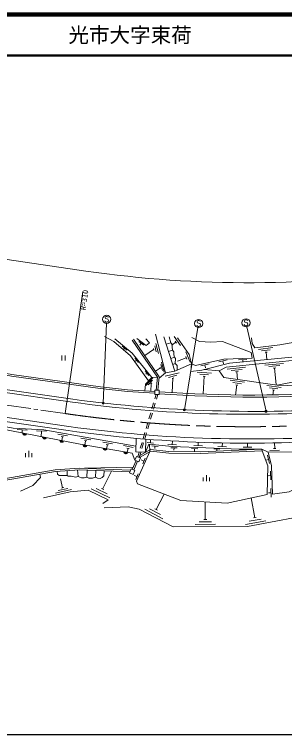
# Model space of a CAD drawing. Units: millimetres at full size, sheet at 1:1000; details may follow other scales. Extents: x 40000 to 680000, y 20000 to 380000.
# Drawn here: x 391880 to 457628, y 205000 to 380000 of the extents above; entities that cross this region are included whole.
import ezdxf
from ezdxf.enums import TextEntityAlignment as Align

# ---------------------------------------------------------------- set-up
doc = ezdxf.new("R2010")
doc.units = ezdxf.units.MM
doc.header["$LTSCALE"] = 1000
doc.linetypes.add('CHAIN', pattern=[18.5, 12, -1.5, 3.5, -1.5])
for name, color, linetype, lineweight in [('M-BGD', 7, 'Continuous', 13), ('M-BMK', 2, 'CHAIN', 13), ('M-STR-HTXT', 7, 'Continuous', 13), ('M-STR-STRC', 7, 'Continuous', 13), ('M-TTL', 2, 'Continuous', 140), ('M-TTL-BAND', 7, 'Continuous', 25), ('M-TTL-LINE', 7, 'Continuous', 50)]:
    doc.layers.add(name, color=color, linetype=linetype, lineweight=lineweight)
doc.layers.add('M-TTL-TXT', color=7, linetype='Continuous')
doc.styles.add('ＭＳ ゴシック', font='')
doc.styles.get('ＭＳ ゴシック').set_extended_font_data('MS Gothic')

msp = doc.modelspace()

# ---------------------------------------------------------------- hatches: boundary and pattern name
at = {"layer": 'M-BGD'}
for points in [[(394864, 278073, -0.82183), (393892, 278262)], [(399701, 277134, -0.82183), (398728, 277323)], [(403860, 276327, -0.82183), (402887, 276515)], [(409535, 275260, -0.82183), (408559, 275429)], [(414424, 274414, -0.82183), (413447, 274583)], [(419439, 273545, -0.82183), (418463, 273714)]]:
    msp.add_hatch(color=256, dxfattribs=at).paths.add_polyline_path(points)
at = {"layer": 'M-STR-HTXT'}
for points in [[(413683, 285702, -1), (413312, 285366, -0.41421), (413330, 285719, -0.41421)], [(433440, 284051, -0.41421), (433379, 283703, -0.41421), (433031, 283764, -1)], [(453239, 283770, -1), (452969, 283350, -1)]]:
    msp.add_hatch(color=256, dxfattribs=at).paths.add_polyline_path(points)

# ---------------------------------------------------------------- linework, layer by layer
at = {"layer": 'M-BGD'}
for p, q in [((428657, 292910), (426185, 302340)), ((430941, 293292), (428244, 301682)), ((432316, 299535), (430740, 301728)), ((419299, 298431), (418137, 299380)), ((423362, 299656), (422148, 300536)), ((422755, 300096), (422402, 299610)), ((426392, 298003), (426012, 299454)), ((426954, 297633), (426320, 300052)), ((429961, 300215), (428832, 299852)), ((431162, 300369), (430244, 299708)), ((431346, 300113), (430979, 300624)), ((418718, 298905), (418452, 298580)), ((425766, 298614), (423582, 297118)), ((425811, 298445), (425722, 298783)), ((430349, 298393), (429399, 298088)), ((434612, 295463), (433632, 297979)), ((454732, 299040), (451259, 298607)), ((454093, 298507), (452009, 298247)), ((453350, 297961), (452864, 297900)), ((453107, 297930), (453333, 296121)), ((403396, 297084), (403396, 295884)), ((404196, 297084), (404196, 295884)), ((422113, 295380), (421175, 296550)), ((421644, 295965), (421317, 295702)), ((430822, 296685), (429941, 296402)), ((433703, 296557), (431606, 295741)), ((433817, 296264), (433588, 296851)), ((443645, 296044), (441594, 295593)), ((442620, 295818), (442774, 295115)), ((448471, 296162), (446373, 296091)), ((447422, 296126), (447440, 295587)), ((427403, 294144), (426189, 293313)), ((427448, 293975), (427359, 294314)), ((427884, 293495), (427503, 294946)), ((428301, 293087), (427667, 295506)), ((431035, 295168), (430403, 294965)), ((439262, 295079), (437211, 294628)), ((438237, 294854), (438391, 294151)), ((448146, 294287), (443669, 293836)), ((457321, 295213), (452843, 294761)), ((456470, 294675), (453784, 294404)), ((455486, 294123), (454859, 294060)), ((455172, 294091), (455588, 289972)), ((424623, 292253), (423684, 293423)), ((424153, 292838), (423826, 292575)), ((431953, 292916), (428555, 292077)), ((431381, 292311), (429343, 291808)), ((439844, 292854), (436351, 293067)), ((439118, 292447), (437022, 292576)), ((441741, 293383), (438039, 293725)), ((447296, 293749), (444609, 293478)), ((446311, 293198), (445684, 293135)), ((445998, 293166), (446185, 291307)), ((405991, 285784), (372563, 290626)), ((425603, 291654), (423889, 289834)), ((425478, 291084), (424450, 289992)), ((430708, 291681), (430232, 291564)), ((430470, 291622), (430236, 288097)), ((438043, 292062), (437775, 287695)), ((438287, 292047), (437798, 292077)), ((447854, 290616), (444389, 291108)), ((447098, 290269), (445019, 290564)), ((406106, 286475), (383878, 289695)), ((425303, 290460), (425063, 290205)), ((425183, 290333), (425069, 288404)), ((445995, 289971), (445642, 287483)), ((446238, 289936), (445753, 290005)), ((456768, 289350), (453303, 289842)), ((456012, 289003), (453933, 289298)), ((426051, 286558), (426382, 287677)), ((426445, 286477), (426799, 287677)), ((455152, 288671), (454667, 288739)), ((454909, 288705), (454738, 287503)), ((425342, 284161), (425767, 285599)), ((425735, 284080), (426161, 285519)), ((405002, 278855), (371560, 283698)), ((405146, 279844), (371703, 284688)), ((424632, 281763), (425058, 283202)), ((425026, 281683), (425451, 283121)), ((423923, 279366), (424349, 280804)), ((424316, 279286), (424742, 280724)), ((394984, 278965), (392588, 279098)), ((393786, 279032), (393753, 278433)), ((399656, 278704), (397260, 278838)), ((398458, 278771), (398381, 277390)), ((423213, 276969), (423639, 278407)), ((423607, 276889), (424032, 278327)), ((404825, 277600), (402461, 278016)), ((403846, 277346), (403295, 277443)), ((403570, 277395), (403398, 276416)), ((410451, 276611), (408087, 277027)), ((424962, 275892), (425034, 276609)), ((409472, 276357), (408920, 276454)), ((409196, 276405), (409011, 275351)), ((415759, 275678), (413395, 276093)), ((414780, 275423), (414228, 275520)), ((414504, 275472), (414321, 274431)), ((420783, 274794), (418419, 275210)), ((422504, 274572), (422930, 276010)), ((422897, 274491), (423323, 275930)), ((424216, 275968), (425708, 275817)), ((426822, 275041), (425329, 275192)), ((426075, 275116), (426015, 274519)), ((429249, 275482), (431347, 275402)), ((430298, 275442), (430332, 276342)), ((435527, 275243), (437626, 275164)), ((436576, 275203), (436609, 276052)), ((441409, 275020), (443507, 274940)), ((442458, 274980), (442492, 275879)), ((447579, 274820), (449679, 274822)), ((448629, 274821), (448628, 275721)), ((455213, 274533), (455194, 275897)), ((394624, 272449), (394624, 273349)), ((395374, 272449), (395374, 273949)), ((396124, 272449), (396124, 273349)), ((419804, 274540), (419252, 274637)), ((419528, 274588), (419348, 273561)), ((421889, 272494), (422220, 273613)), ((422259, 272333), (422614, 273532)), ((431480, 274647), (429981, 274704)), ((430730, 274675), (430708, 274076)), ((436485, 274456), (434986, 274513)), ((435736, 274485), (435713, 273885)), ((441898, 274341), (440399, 274398)), ((441148, 274369), (441132, 273949)), ((452137, 273975), (452119, 274374)), ((454019, 274066), (456419, 274100)), ((454933, 274529), (455493, 274537)), ((420560, 269431), (421492, 271576)), ((420927, 269271), (421859, 271416)), ((423401, 271455), (422744, 271748)), ((423096, 270770), (423707, 272140)), ((453730, 271866), (453148, 271720)), ((453986, 270848), (453474, 272884)), ((420789, 269959), (408917, 269718)), ((404736, 267931), (404714, 269143)), ((407386, 267681), (407263, 269333)), ((409495, 267517), (409572, 269289)), ((411636, 267564), (411707, 269196)), ((413355, 264671), (415474, 269032)), ((421718, 267678), (421061, 267971)), ((421413, 266993), (422024, 268363)), ((438589, 266544), (438589, 268044)), ((454209, 267927), (453609, 267910)), ((454239, 266878), (454178, 268977)), ((403622, 264980), (403120, 267173)), ((437839, 266544), (437839, 267444)), ((439339, 266544), (439339, 267444)), ((401873, 263657), (405772, 264549)), ((402552, 264274), (404892, 264809)), ((403349, 264918), (403895, 265042)), ((410582, 264684), (415079, 262499)), ((411744, 264787), (414442, 263476)), ((413040, 264824), (413670, 264518)), ((454360, 262711), (454299, 264810)), ((426364, 259671), (428327, 263424)), ((450373, 257695), (449471, 262502)), ((454330, 263761), (453730, 263743)), ((438327, 257298), (438313, 261542)), ((423593, 259766), (428024, 257449)), ((424757, 259835), (427416, 258444)), ((426054, 259833), (426675, 259509)), ((437977, 257297), (438677, 257299)), ((449010, 256829), (451958, 257382)), ((450029, 257631), (450717, 257760)), ((435831, 256090), (440831, 256106)), ((436829, 256693), (439829, 256703)), ((448138, 256054), (453052, 256977))]:
    msp.add_line(p, q, dxfattribs=at)
for points in [[(515805, 307107), (499656, 299652), (490612, 296454), (481270, 291847), (460973, 289729), (455779, 289945), (442823, 291785), (441741, 293383), (443389, 294260), (462743, 296212), (472731, 298721), (486163, 302789)], [(455779, 289945), (471901, 293056), (480932, 295440), (497948, 300965), (507961, 306113)], [(483227, 302767), (471690, 299373), (461881, 296963), (444248, 295226), (437481, 293590), (434795, 293193), (435011, 295077)], [(413813, 301768), (416110, 300513), (420108, 297061), (424527, 290949)], [(425289, 291758), (420511, 297713), (416291, 301157)], [(426792, 288677), (427118, 291956), (420870, 301078)], [(421678, 301247), (423982, 299576), (424769, 300166), (423839, 301189)], [(431463, 293521), (431482, 294694), (431035, 295168), (431076, 296411), (430822, 296685), (430650, 297269), (430686, 298013), (430349, 298393), (430222, 299976), (429961, 300215), (429505, 301627)], [(435074, 301502), (436941, 300554), (439665, 300328), (442495, 300509), (449463, 297842), (449752, 296475), (442872, 296243), (435939, 294717), (435011, 295077), (434408, 297396), (431546, 301377)], [(467906, 301716), (456461, 299710), (450378, 298950), (449767, 300036), (449550, 301420)], [(426390, 288677), (426706, 291850), (420540, 300852)], [(427087, 291644), (428657, 292910), (430941, 293292), (435011, 295077)], [(383540, 293478), (391212, 292126), (412764, 289067), (419364, 288340), (426091, 287943)], [(383601, 293874), (391275, 292521), (412814, 289464), (419398, 288739), (426091, 288344)], [(423634, 288489), (423766, 290141), (425289, 291758), (426706, 291850)], [(372649, 266845), (376835, 275583), (378185, 281285), (383038, 281076), (391571, 279456), (399082, 279037), (421443, 275104)], [(421217, 271695), (420514, 273359), (407855, 275551), (383120, 280353), (378683, 280593), (377241, 275079), (374215, 267954)], [(421493, 276991), (421406, 273682), (423772, 273620), (423856, 276796)], [(453409, 263351), (443636, 261245), (432392, 261873), (421803, 265914), (421622, 266576), (424820, 273755), (424783, 275549)], [(479527, 275352), (474727, 274180), (466372, 273789), (453601, 273610), (452119, 274374), (446674, 274369), (430281, 274993), (424567, 275570), (423772, 273620)], [(453601, 273610), (454441, 270268), (454640, 263426), (458716, 263997), (469111, 269215), (482739, 271982), (475793, 273399), (482133, 274905)], [(452137, 273975), (437188, 273281), (429418, 273370), (425055, 273893), (422343, 272296)], [(452119, 274374), (437181, 273681), (429444, 273769), (424968, 274306), (422394, 272791)], [(452137, 273975), (453567, 270302), (453409, 263351)], [(374564, 267524), (389344, 267170), (401842, 269331), (407730, 269769), (420145, 269230)], [(374376, 267128), (389373, 266769), (401891, 268933), (407736, 269369), (419975, 268837)], [(393329, 264131), (396332, 265525), (398219, 267493), (398084, 268275)], [(413712, 269109), (413617, 267913), (413261, 267490), (412771, 267222), (412079, 267316), (411636, 267564), (410858, 267329), (409992, 267276), (409495, 267517), (408847, 267373), (408169, 267430), (407386, 267681), (406786, 267519), (405722, 267806), (404950, 267806), (404736, 267931), (402761, 267993), (402335, 268288), (402284, 268963)], [(413427, 261186), (414660, 262036), (409791, 264401), (405417, 264006), (398942, 262525)], [(413748, 260094), (419583, 260329), (422230, 259802), (430510, 255472), (448604, 255532), (466694, 258928), (466941, 257610)]]:
    msp.add_lwpolyline(points, dxfattribs=at)
for points in [[(426091, 287677), (427091, 287677), (427091, 288677), (426091, 288677)], [(421217, 271695), (422134, 271297), (422532, 272214), (421615, 272612)], [(419886, 268633), (420803, 268235), (421202, 269152), (420285, 269550)]]:
    msp.add_lwpolyline(points, close=True, dxfattribs=at)
for centre, radius, start, end in [((450322, 618203), 331197, 265.97167, 274.03994), ((450322, 618203), 330697, 265.97167, 274.03994), ((448839, 594750), 311923, 262.10455, 274.39649), ((450514, 619865), 336334, 262.41272, 274.04545), ((394397, 278263), 505, 180.18543, 337.84362), ((448529, 590114), 314289, 262.03932, 274.17347), ((449342, 602282), 325452, 262.19513, 274.45993), ((399233, 277324), 505, 180.18543, 337.84362), ((403392, 276517), 505, 180.18543, 337.84362), ((409064, 275441), 505, 181.34574, 339.00393), ((413952, 274594), 505, 181.34574, 339.00393), ((418968, 273726), 505, 181.34574, 339.00393)]:
    msp.add_arc(centre, radius, start, end, dxfattribs=at)
at = {"layer": 'M-BMK'}
for p, q in [((395906, 284214), (389968, 285074)), ((397589, 283970), (396599, 284113)), ((404219, 283010), (398281, 283870))]:
    msp.add_line(p, q, dxfattribs=at)
msp.add_arc((448657, 589808), 310000, 261.75839, 278.90862, dxfattribs=at)
at = {"layer": 'M-STR-HTXT'}
for p, q in [((409236, 317648), (387010, 320868)), ((404219, 283010), (408520, 312700)), ((413498, 285534), (414278, 304907)), ((433235, 283908), (436542, 303905)), ((453104, 283560), (448465, 304074))]:
    msp.add_line(p, q, dxfattribs=at)
for centre in [(413498, 285534), (433235, 283908), (453104, 283560)]:
    msp.add_circle(centre, 250, dxfattribs=at)
msp.add_arc((448657, 589808), 275000, 261.75839, 278.90862, dxfattribs=at)
at = {"layer": 'M-STR-STRC'}
for p, q in [((414046, 306542), (413955, 306360)), ((413955, 306360), (413955, 306270)), ((413955, 306270), (414046, 306088)), ((414228, 306633), (414046, 306542)), ((414409, 306633), (414228, 306633)), ((414591, 306542), (414409, 306633)), ((414682, 306360), (414591, 306542)), ((413955, 305360), (413864, 305542)), ((414046, 305270), (413955, 305360)), ((414046, 306088), (414591, 305906)), ((414228, 305179), (414046, 305270)), ((414409, 305179), (414228, 305179)), ((414591, 305270), (414409, 305179)), ((414591, 305906), (414682, 305815)), ((414682, 305360), (414591, 305270)), ((414682, 305815), (414773, 305633)), ((414773, 305542), (414682, 305360)), ((414773, 305633), (414773, 305542)), ((436341, 304342), (436250, 304524)), ((436432, 305524), (436341, 305342)), ((436341, 305342), (436341, 305251)), ((436341, 305251), (436432, 305069)), ((436614, 305614), (436432, 305524)), ((436432, 305069), (436977, 304887)), ((436796, 305614), (436614, 305614)), ((436977, 305524), (436796, 305614)), ((437068, 305342), (436977, 305524)), ((436977, 304887), (437068, 304796)), ((437068, 304796), (437159, 304614)), ((437159, 304524), (437068, 304342)), ((437159, 304614), (437159, 304524)), ((447878, 304517), (447787, 304699)), ((447969, 305699), (447878, 305517)), ((447878, 305517), (447878, 305426)), ((447878, 305426), (447969, 305244)), ((447969, 304426), (447878, 304517)), ((448151, 305790), (447969, 305699)), ((447969, 305244), (448514, 305062)), ((448333, 305790), (448151, 305790)), ((448514, 305699), (448333, 305790)), ((448605, 305517), (448514, 305699)), ((448514, 305062), (448605, 304971)), ((448605, 304517), (448514, 304426)), ((448605, 304971), (448696, 304790)), ((448696, 304699), (448605, 304517)), ((448696, 304790), (448696, 304699)), ((436432, 304251), (436341, 304342)), ((436614, 304160), (436432, 304251)), ((436796, 304160), (436614, 304160)), ((436977, 304251), (436796, 304160)), ((437068, 304342), (436977, 304251)), ((448151, 304335), (447969, 304426)), ((448333, 304335), (448151, 304335)), ((448514, 304426), (448333, 304335))]:
    msp.add_line(p, q, dxfattribs=at)
for centre in [(414318, 305906), (436705, 304887), (448242, 305062)]:
    msp.add_circle(centre, 1000, dxfattribs=at)
at = {"layer": 'M-TTL'}
msp.add_line((680000, 380000), (40000, 380000), dxfattribs=at)
at = {"layer": 'M-TTL-BAND'}
msp.add_line((40000, 205000), (579000, 205000), dxfattribs=at)
at = {"layer": 'M-TTL-LINE'}
msp.add_line((40000, 370000), (680000, 370000), dxfattribs=at)

# ---------------------------------------------------------------- texts
at = {"layer": 'M-STR-HTXT', "style": 'ＭＳ ゴシック'}
msp.add_text('R=310', height=1320, rotation=81.758, dxfattribs=at).set_placement((407877, 308261), align=Align.TOP_LEFT)
at = {"layer": 'M-TTL-TXT', "style": 'ＭＳ ゴシック'}
msp.add_text('光市大字束荷', height=3666, dxfattribs=at).set_placement((405024, 375000), align=Align.MIDDLE_LEFT)

doc.saveas('drawing.dxf')
